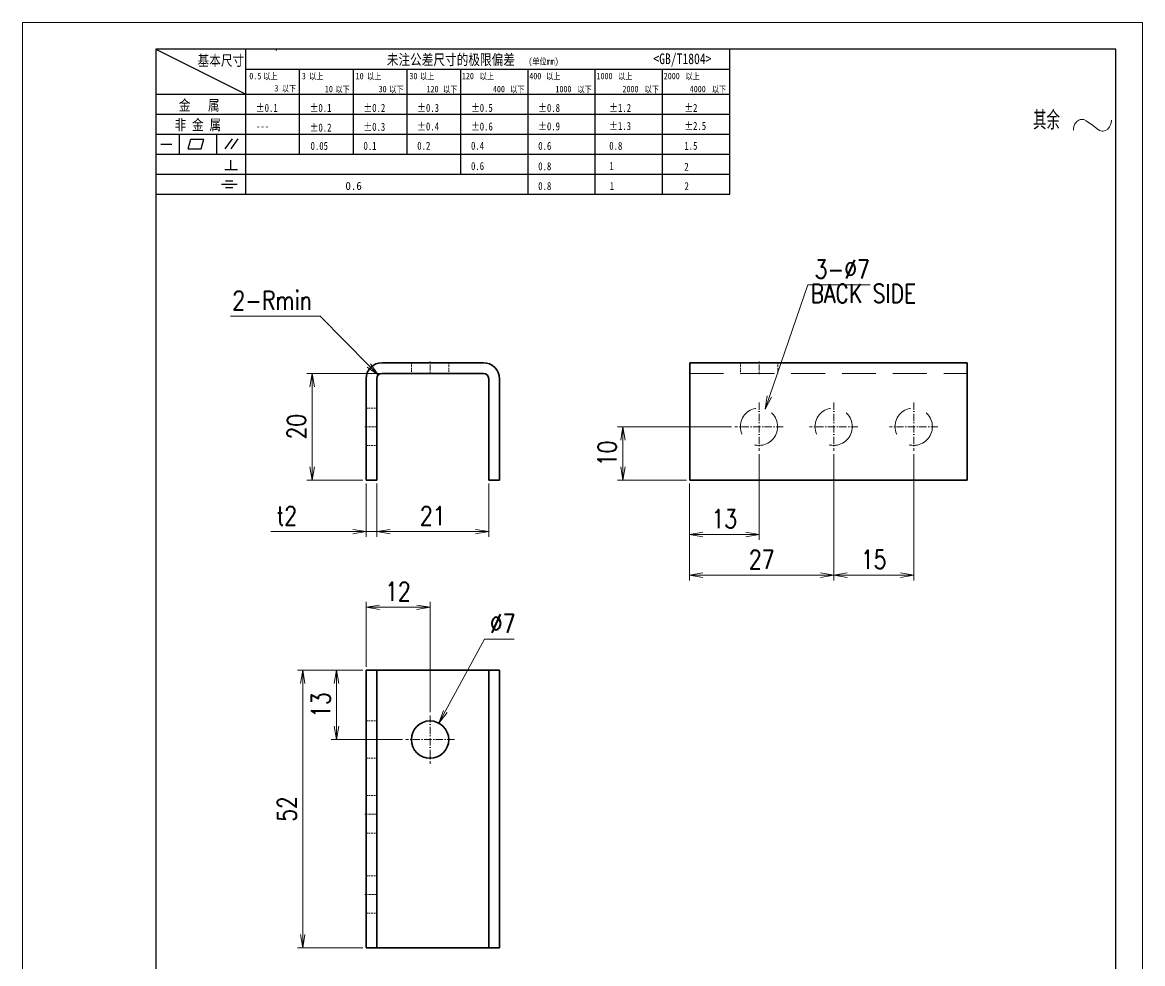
# Model space of a CAD drawing. Header units: millimetres. Extents: x 1333 to 78972, y -42879 to -5704.
# Drawn here: x 71685 to 71895, y -21678.5 to -21502.1 of the extents above; entities that cross this region are included whole.
import ezdxf
from ezdxf.enums import TextEntityAlignment as Align

# ---------------------------------------------------------------- set-up
doc = ezdxf.new("R2010")
doc.units = ezdxf.units.MM
doc.header["$LTSCALE"] = 0.5
for name, pattern in [('AM_ISO02W050x2', [3.75, 3, -0.75]), ('AM_ISO08W050x2', [9, 6, -0.75, 1.5, -0.75]), ('DASHDOT', [18.5, 12, -3, 0.5, -3]), ('DASHED', [19.05, 12.7, -6.35]), ('DOT2', [0.125, 0, -0.125])]:
    doc.linetypes.add(name, pattern=pattern)
for name, color, linetype, lineweight in [('中心线', 2, 'AM_ISO08W050x2', 18), ('图框', 7, 'Continuous', 18), ('标注线', 3, 'Continuous', 18), ('粗实线', 7, 'Continuous', 35), ('虚线', 1, 'AM_ISO02W050x2', 18)]:
    doc.layers.add(name, color=color, linetype=linetype, lineweight=lineweight)
doc.layers.add('图框文字', color=7, linetype='Continuous')
doc.layers.add('打印-禁用', color=7, linetype='Continuous', lineweight=15, plot=False)
doc.styles.add('DIM', font='romans.shx', dxfattribs={"width": 0.8, "bigfont": 'bigfont.shx'})
doc.styles.add('国标', font='simfang.ttf', dxfattribs={"width": 0.8})
doc.styles.add('机械长仿宋', font='gbenor.shx', dxfattribs={"height": 1, "bigfont": 'gbcbig.shx'})
doc.dimstyles.new('XR 1-1$0', dxfattribs={"dimtxt": 3.5, "dimasz": 2.5, "dimexe": 1, "dimexo": 0.625, "dimgap": 1.2, "dimtad": 1, "dimzin": 9, "dimdsep": 46, "dimtxsty": 'DIM', "dimblk": 'OPEN', "dimcen": 0, "dimclrd": 8, "dimclre": 8, "dimclrt": 2, "dimazin": 2, "dimtfac": 0.5, "dimtmove": 0, "dimatfit": 3, "dimldrblk": 'OPEN', "dimfxl": 1, "dimtolj": 2, "dimlwd": 18, "dimlwe": 18, "dimarcsym": 0})
doc.dimstyles.new('XR 1-1$3', dxfattribs={"dimtxt": 3.5, "dimasz": 2.5, "dimexe": 1, "dimexo": 0.625, "dimgap": 1.2, "dimtad": 1, "dimtoh": 1, "dimdsep": 46, "dimtxsty": 'DIM', "dimblk": 'OPEN', "dimcen": 0, "dimclrd": 8, "dimclre": 8, "dimclrt": 2, "dimazin": 2, "dimtfac": 0.5, "dimtofl": 0, "dimtmove": 0, "dimatfit": 3, "dimldrblk": 'OPEN', "dimfxl": 1, "dimtolj": 2, "dimlwd": 18, "dimlwe": 18, "dimarcsym": 0})
doc.dimstyles.new('XR 1-1$4', dxfattribs={"dimtxt": 3.5, "dimasz": 2.5, "dimexe": 1, "dimexo": 0.625, "dimgap": 1.2, "dimtad": 1, "dimtoh": 1, "dimdsep": 46, "dimtxsty": 'DIM', "dimblk": 'OPEN', "dimcen": 0, "dimclrd": 8, "dimclre": 8, "dimclrt": 2, "dimazin": 2, "dimtfac": 0.5, "dimtofl": 0, "dimtmove": 0, "dimatfit": 3, "dimldrblk": 'OPEN', "dimfxl": 1, "dimtolj": 2, "dimlwd": 18, "dimlwe": 18, "dimarcsym": 0})

# ---------------------------------------------------------------- blocks, each defined once
blk = doc.blocks.new('GZDEH零件A4图框V01版')
at = {"layer": '图框文字', "linetype": 'Continuous'}
for p, q in [((25, 292), (25, 13.5)), ((205, 292), (25, 292)), ((205, 13.5), (205, 292))]:
    blk.add_line(p, q, dxfattribs=at)
at = {"layer": '图框文字', "color": 9}
for p, q in [((25, 292), (41.88, 283.54)), ((41.88, 264.79), (41.88, 292)), ((47.66, 291.75), (47.66, 292)), ((132.6, 264.79), (132.6, 292)), ((41.88, 288.22), (132.6, 288.22)), ((51.96, 272.29), (51.96, 288.22)), ((62.04, 272.29), (62.04, 288.22)), ((72.12, 272.29), (72.12, 288.22)), ((82.2, 268.54), (82.2, 288.22)), ((94.8, 264.79), (94.8, 288.22)), ((107.4, 264.79), (107.4, 288.22)), ((120, 264.79), (120, 288.22)), ((25, 283.54), (132.6, 283.54)), ((25, 279.79), (132.6, 279.79)), ((25, 276.04), (132.6, 276.04)), ((29.43, 272.34), (29.43, 276.04)), ((36.42, 272.34), (36.42, 276.04)), ((38.03, 273.3), (39.36, 275.16)), ((39.11, 273.3), (40.45, 275.16)), ((25.94, 274.19), (28, 274.19)), ((31.1, 273.3), (31.58, 275.09)), ((31.1, 273.3), (33.51, 273.3)), ((31.58, 275.09), (33.99, 275.09)), ((33.51, 273.3), (33.99, 275.09)), ((25, 272.29), (132.6, 272.29)), ((39.09, 269.41), (39.09, 271.18)), ((37.93, 269.41), (40.32, 269.41)), ((25, 268.54), (132.6, 268.54)), ((38.08, 267.29), (39.43, 267.29)), ((25, 264.79), (132.6, 264.79)), ((37.3, 266.69), (40.28, 266.69)), ((38.08, 266.09), (39.44, 266.09))]:
    blk.add_line(p, q, dxfattribs=at)
at = {"layer": '打印-禁用', "linetype": 'Continuous'}
for p, q in [((0, 297), (0, 0)), ((210, 297), (0, 297)), ((210, 297), (210, 0))]:
    blk.add_line(p, q, dxfattribs=at)
at = {"layer": '图框文字', "color": 9, "style": '国标', "width": 0.8}
for s, height, p in [('基本尺寸', 2, (32.84, 288.88)), ('未注公差尺寸的极限偏差', 2, (68.32, 289.02)), ('<GB/T1804>', 2, (118.29, 289.19)), ('30', 1.2, (72.55, 286.35)), ('金   属', 2, (29.33, 280.48)), ('±0.1', 1.5, (43.78, 280.23)), ('±0.1', 1.5, (53.86, 280.23)), ('±0.2', 1.5, (63.94, 280.23)), ('±0.3', 1.5, (74.02, 280.23)), ('±0.5', 1.5, (84.1, 280.23)), ('±0.8', 1.5, (96.7, 280.23)), ('±1.2', 1.5, (110.02, 280.23)), ('±2', 1.5, (124.09, 280.23)), ('非 金 属', 2, (28.53, 276.82)), ('---', 1.5, (43.78, 276.81)), ('±0.2', 1.5, (53.86, 276.54)), ('±0.3', 1.5, (63.94, 276.69)), ('±0.4', 1.5, (74.02, 276.75)), ('±0.6', 1.5, (84.1, 276.75)), ('±0.9', 1.5, (96.7, 276.78)), ('±1.3', 1.5, (110.02, 276.84)), ('±2.5', 1.5, (124.09, 276.85)), ('0.1', 1.5, (63.94, 273.12)), ('0.2', 1.5, (74.02, 273.13)), ('0.4', 1.5, (84.1, 273.13)), ('0.6', 1.5, (96.7, 273.11)), ('0.8', 1.5, (110.02, 273.13)), ('1.5', 1.5, (124.09, 273.12)), ('0.6', 1.5, (84.1, 269.33)), ('0.8', 1.5, (96.7, 269.3)), ('1', 1.5, (110.02, 269.34)), ('2', 1.5, (124.09, 269.2)), ('0.8', 1.5, (96.7, 265.59)), ('1', 1.5, (110.1, 265.6)), ('2', 1.5, (124.13, 265.57))]:
    blk.add_text(s, height=height, dxfattribs=at).set_placement(p)
at = {"layer": '图框文字', "color": 9, "lineweight": 15, "style": '国标', "width": 0.8}
for s, p in [('0.5', (42.54, 286.35)), ('以上', (45.15, 286.3)), ('3', (52.39, 286.35)), ('以上', (53.76, 286.3)), ('10', (62.47, 286.35)), ('以上', (64.6, 286.3)), ('以上', (74.53, 286.3)), ('120', (82.39, 286.35)), ('以上', (85.72, 286.3)), ('400', (95.03, 286.35)), ('以上', (98.19, 286.3)), ('1000', (107.63, 286.35)), ('以上', (111.67, 286.3)), ('2000', (120.23, 286.35)), ('以上', (124.31, 286.3)), ('3', (47.24, 284.06)), ('以下', (48.61, 284.01)), ('10', (56.7, 283.92)), ('以下', (58.69, 283.87)), ('30', (66.78, 283.92)), ('以下', (68.77, 283.87)), ('120', (75.77, 283.92)), ('以下', (78.85, 283.87)), ('400', (88.21, 283.92)), ('以下', (91.45, 283.87)), ('1000', (99.92, 283.92)), ('以下', (104.05, 283.87)), ('2000', (112.5, 283.92)), ('以下', (116.65, 283.87)), ('4000', (125.1, 283.92)), ('以下', (129.25, 283.87))]:
    blk.add_text(s, height=1.2, dxfattribs=at).set_placement(p)
at = {"layer": '图框文字', "color": 9, "lineweight": 13, "style": '国标'}
blk.add_text('0.6', height=1.5, dxfattribs=at).set_placement((60.56, 265.61))
at = {"layer": '图框文字', "color": 9, "lineweight": 15, "insert": (94.85, 290.31), "char_height": 1.2, "width": 8.7957, "attachment_point": 1, "style": '国标'}
blk.add_mtext('(单位mm)', dxfattribs=at)
at = {"layer": '图框文字', "color": 9, "insert": (54.02, 273.09), "char_height": 1.5, "width": 5.1982, "attachment_point": 7, "style": '国标'}
blk.add_mtext('0.05', dxfattribs=at)
blk = doc.blocks.new('DEH A4')
at = {"layer": '图框'}
blk.add_blockref('GZDEH零件A4图框V01版', (0, 0), dxfattribs=at)
blk = doc.blocks.new('其余不去材料')
at = {"layer": '标注线', "color": 2, "lineweight": 13}
for points in [[(0, 0.17), (0.01, 0.48), (0.07, 0.79), (0.16, 1.09), (0.28, 1.36), (0.44, 1.6), (0.62, 1.8), (0.82, 1.97), (1.04, 2.09), (1.26, 2.17), (1.49, 2.21), (1.72, 2.21), (1.94, 2.17), (2.37, 1.97), (2.41, 1.95)], [(2.41, 1.95), (3.55, 1.11), (4.7, 0.27)], [(4.7, 0.27), (4.91, 0.14), (5.14, 0.05), (5.37, 0), (5.6, 0), (5.82, 0.04), (6.04, 0.11), (6.45, 0.38), (6.79, 0.8), (7.02, 1.34), (7.11, 1.95), (7.11, 2.09)]]:
    blk.add_lwpolyline(points, dxfattribs=at)
at = {"layer": '标注线', "color": 7, "linetype": 'DOT2', "style": '机械长仿宋'}
blk.add_text('其余', height=3.5, dxfattribs=at).set_placement((-7.56, 0.3))
blk = doc.blocks.new('_Open')
at = {"color": 0, "linetype": 'ByBlock', "lineweight": -2}
for p, q in [((-1, 0.167), (0, 0)), ((-1, -0.167), (0, 0)), ((0, 0), (-1, 0))]:
    blk.add_line(p, q, dxfattribs=at)
blk = doc.blocks.new('*D486')
at = {"layer": 'Defpoints', "color": 0}
for p in [(71749.45, -21587.86), (71751.45, -21587.86), (71751.45, -21597.51)]:
    blk.add_point(p, dxfattribs=at)
at = {"layer": '标注线', "color": 8, "lineweight": 18}
for p, q in [((71749.45, -21588.48), (71749.45, -21598.51)), ((71751.45, -21588.48), (71751.45, -21598.51)), ((71746.95, -21597.51), (71731.59, -21597.51)), ((71751.45, -21597.51), (71749.45, -21597.51)), ((71753.95, -21597.51), (71756.45, -21597.51))]:
    blk.add_line(p, q, dxfattribs=at)
at = {"layer": '标注线', "color": 8, "lineweight": 18, "xscale": 2.5, "yscale": 2.5, "zscale": 2.5}
blk.add_blockref('_Open', (71749.45, -21597.51), dxfattribs=at)
at = {"layer": '标注线', "color": 8, "lineweight": 18, "xscale": 2.5, "yscale": 2.5, "zscale": 2.5, "rotation": 180}
blk.add_blockref('_Open', (71751.45, -21597.51), dxfattribs=at)
at = {"layer": '标注线', "color": 2, "insert": (71734.59, -21594.56), "char_height": 3.5, "attachment_point": 5, "style": 'DIM'}
blk.add_mtext('\\A2;{\\Fromans,bigfont|c134;t}2', dxfattribs=at)
blk = doc.blocks.new('*D487')
at = {"layer": 'Defpoints', "color": 0}
for p in [(71739.36, -21567.86), (71752.45, -21567.86), (71749.45, -21587.86)]:
    blk.add_point(p, dxfattribs=at)
at = {"layer": '标注线', "color": 8, "lineweight": 18}
for p, q in [((71751.83, -21567.86), (71738.36, -21567.86)), ((71739.36, -21585.36), (71739.36, -21570.36)), ((71748.83, -21587.86), (71738.36, -21587.86))]:
    blk.add_line(p, q, dxfattribs=at)
at = {"layer": '标注线', "color": 8, "lineweight": 18, "xscale": 2.5, "yscale": 2.5, "zscale": 2.5}
for p, rotation in [((71739.36, -21567.86), 90), ((71739.36, -21587.86), 270)]:
    blk.add_blockref('_Open', p, dxfattribs=dict(at, rotation=rotation))
at = {"layer": '标注线', "color": 2, "insert": (71736.41, -21577.86), "char_height": 3.5, "attachment_point": 5, "rotation": 90, "style": 'DIM'}
blk.add_mtext('\\A2;20', dxfattribs=at)
blk = doc.blocks.new('*D488')
at = {"layer": 'Defpoints', "color": 0}
for p in [(71751.45, -21587.86), (71772.45, -21587.86), (71772.45, -21597.51)]:
    blk.add_point(p, dxfattribs=at)
at = {"layer": '标注线', "color": 8, "lineweight": 18}
for p, q in [((71751.45, -21588.48), (71751.45, -21598.51)), ((71772.45, -21588.48), (71772.45, -21598.51)), ((71753.95, -21597.51), (71769.95, -21597.51))]:
    blk.add_line(p, q, dxfattribs=at)
at = {"layer": '标注线', "color": 8, "lineweight": 18, "xscale": 2.5, "yscale": 2.5, "zscale": 2.5, "rotation": 180}
blk.add_blockref('_Open', (71751.45, -21597.51), dxfattribs=at)
at = {"layer": '标注线', "color": 8, "lineweight": 18, "xscale": 2.5, "yscale": 2.5, "zscale": 2.5}
blk.add_blockref('_Open', (71772.45, -21597.51), dxfattribs=at)
at = {"layer": '标注线', "color": 2, "insert": (71761.95, -21594.56), "char_height": 3.5, "attachment_point": 5, "style": 'DIM'}
blk.add_mtext('\\A2;21', dxfattribs=at)
blk = doc.blocks.new('*D489')
at = {"layer": 'Defpoints', "color": 0}
for p in [(71751.75, -21568.15), (71752.45, -21568.86)]:
    blk.add_point(p, dxfattribs=at)
at = {"layer": '标注线', "color": 8, "lineweight": 18}
for p, q in [((71724.04, -21557.14), (71740.84, -21557.14)), ((71740.84, -21557.14), (71749.99, -21566.37))]:
    blk.add_line(p, q, dxfattribs=at)
at = {"layer": '标注线', "color": 8, "lineweight": 18, "xscale": 2.5, "yscale": 2.5, "zscale": 2.5, "rotation": 314.7515108929764}
blk.add_blockref('_Open', (71751.75, -21568.15), dxfattribs=at)
at = {"layer": '标注线', "color": 2, "insert": (71731.84, -21554.19), "char_height": 3.5, "attachment_point": 5, "style": 'DIM'}
blk.add_mtext('\\A2;{\\Fromans,bigfont|c134;2-Rmin}', dxfattribs=at)
blk = doc.blocks.new('*D490')
at = {"layer": 'Defpoints', "color": 0}
for p in [(71749.45, -21623.5), (71737.58, -21675.5), (71749.45, -21675.5)]:
    blk.add_point(p, dxfattribs=at)
at = {"layer": '标注线', "color": 8, "lineweight": 18}
for p, q in [((71748.83, -21623.5), (71736.58, -21623.5)), ((71737.58, -21626), (71737.58, -21673)), ((71748.83, -21675.5), (71736.58, -21675.5))]:
    blk.add_line(p, q, dxfattribs=at)
at = {"layer": '标注线', "color": 8, "lineweight": 18, "xscale": 2.5, "yscale": 2.5, "zscale": 2.5}
for p, rotation in [((71737.58, -21623.5), 90), ((71737.58, -21675.5), 270)]:
    blk.add_blockref('_Open', p, dxfattribs=dict(at, rotation=rotation))
at = {"layer": '标注线', "color": 2, "insert": (71734.63, -21649.5), "char_height": 3.5, "attachment_point": 5, "rotation": 90, "style": 'DIM'}
blk.add_mtext('\\A2;52', dxfattribs=at)
blk = doc.blocks.new('*D491')
at = {"layer": 'Defpoints', "color": 0}
for p in [(71743.92, -21623.5), (71749.45, -21623.5), (71756.9, -21636.5)]:
    blk.add_point(p, dxfattribs=at)
at = {"layer": '标注线', "color": 8, "lineweight": 18}
for p, q in [((71748.83, -21623.5), (71742.92, -21623.5)), ((71743.92, -21634), (71743.92, -21626)), ((71756.28, -21636.5), (71742.92, -21636.5))]:
    blk.add_line(p, q, dxfattribs=at)
at = {"layer": '标注线', "color": 8, "lineweight": 18, "xscale": 2.5, "yscale": 2.5, "zscale": 2.5}
for p, rotation in [((71743.92, -21623.5), 90), ((71743.92, -21636.5), 270)]:
    blk.add_blockref('_Open', p, dxfattribs=dict(at, rotation=rotation))
at = {"layer": '标注线', "color": 2, "insert": (71740.97, -21630), "char_height": 3.5, "attachment_point": 5, "rotation": 90, "style": 'DIM'}
blk.add_mtext('\\A2;13', dxfattribs=at)
blk = doc.blocks.new('*D492')
at = {"layer": 'Defpoints', "color": 0}
for p in [(71749.45, -21611.69), (71749.45, -21623.5), (71761.45, -21631.95)]:
    blk.add_point(p, dxfattribs=at)
at = {"layer": '标注线', "color": 8, "lineweight": 18}
for p, q in [((71749.45, -21622.87), (71749.45, -21610.69)), ((71761.45, -21631.32), (71761.45, -21610.69)), ((71758.95, -21611.69), (71751.95, -21611.69))]:
    blk.add_line(p, q, dxfattribs=at)
at = {"layer": '标注线', "color": 8, "lineweight": 18, "xscale": 2.5, "yscale": 2.5, "zscale": 2.5, "rotation": 180}
blk.add_blockref('_Open', (71749.45, -21611.69), dxfattribs=at)
at = {"layer": '标注线', "color": 8, "lineweight": 18, "xscale": 2.5, "yscale": 2.5, "zscale": 2.5}
blk.add_blockref('_Open', (71761.45, -21611.69), dxfattribs=at)
at = {"layer": '标注线', "color": 2, "insert": (71755.45, -21608.74), "char_height": 3.5, "attachment_point": 5, "style": 'DIM'}
blk.add_mtext('\\A2;12', dxfattribs=at)
blk = doc.blocks.new('*D493')
at = {"layer": 'Defpoints', "color": 0}
for p in [(71763.12, -21633.42), (71759.79, -21639.57)]:
    blk.add_point(p, dxfattribs=at)
at = {"layer": '标注线', "color": 8, "lineweight": 18}
for p, q in [((71771.65, -21617.68), (71764.31, -21631.22)), ((71777.25, -21617.68), (71771.65, -21617.68))]:
    blk.add_line(p, q, dxfattribs=at)
at = {"layer": '标注线', "color": 8, "lineweight": 18, "xscale": 2.5, "yscale": 2.5, "zscale": 2.5, "rotation": 241.5516182025444}
blk.add_blockref('_Open', (71763.12, -21633.42), dxfattribs=at)
at = {"layer": '标注线', "color": 2, "insert": (71775.05, -21614.73), "char_height": 3.5, "attachment_point": 5, "style": 'DIM'}
blk.add_mtext('\\A2;∅7', dxfattribs=at)
blk = doc.blocks.new('*D494')
at = {"layer": 'Defpoints', "color": 0}
for p in [(71823.12, -21582.41), (71810.12, -21587.86), (71810.12, -21598.06)]:
    blk.add_point(p, dxfattribs=at)
at = {"layer": '标注线', "color": 8, "lineweight": 18}
for p, q in [((71823.12, -21583.03), (71823.12, -21599.06)), ((71810.12, -21588.48), (71810.12, -21599.06)), ((71820.62, -21598.06), (71812.62, -21598.06))]:
    blk.add_line(p, q, dxfattribs=at)
at = {"layer": '标注线', "color": 8, "lineweight": 18, "xscale": 2.5, "yscale": 2.5, "zscale": 2.5, "rotation": 180}
blk.add_blockref('_Open', (71810.12, -21598.06), dxfattribs=at)
at = {"layer": '标注线', "color": 8, "lineweight": 18, "xscale": 2.5, "yscale": 2.5, "zscale": 2.5}
blk.add_blockref('_Open', (71823.12, -21598.06), dxfattribs=at)
at = {"layer": '标注线', "color": 2, "insert": (71816.62, -21595.11), "char_height": 3.5, "attachment_point": 5, "style": 'DIM'}
blk.add_mtext('\\A2;13', dxfattribs=at)
blk = doc.blocks.new('*D495')
at = {"layer": 'Defpoints', "color": 0}
for p in [(71837.12, -21582.41), (71810.12, -21587.86), (71810.12, -21605.68)]:
    blk.add_point(p, dxfattribs=at)
at = {"layer": '标注线', "color": 8, "lineweight": 18}
for p, q in [((71837.12, -21583.03), (71837.12, -21606.68)), ((71810.12, -21588.48), (71810.12, -21606.68)), ((71834.62, -21605.68), (71812.62, -21605.68))]:
    blk.add_line(p, q, dxfattribs=at)
at = {"layer": '标注线', "color": 8, "lineweight": 18, "xscale": 2.5, "yscale": 2.5, "zscale": 2.5, "rotation": 180}
blk.add_blockref('_Open', (71810.12, -21605.68), dxfattribs=at)
at = {"layer": '标注线', "color": 8, "lineweight": 18, "xscale": 2.5, "yscale": 2.5, "zscale": 2.5}
blk.add_blockref('_Open', (71837.12, -21605.68), dxfattribs=at)
at = {"layer": '标注线', "color": 2, "insert": (71823.62, -21602.73), "char_height": 3.5, "attachment_point": 5, "style": 'DIM'}
blk.add_mtext('\\A2;27', dxfattribs=at)
blk = doc.blocks.new('*D496')
at = {"layer": 'Defpoints', "color": 0}
for p in [(71837.12, -21582.41), (71852.12, -21582.41), (71837.12, -21605.68)]:
    blk.add_point(p, dxfattribs=at)
at = {"layer": '标注线', "color": 8, "lineweight": 18}
for p, q in [((71837.12, -21583.03), (71837.12, -21606.68)), ((71852.12, -21583.03), (71852.12, -21606.68)), ((71849.62, -21605.68), (71839.62, -21605.68))]:
    blk.add_line(p, q, dxfattribs=at)
at = {"layer": '标注线', "color": 8, "lineweight": 18, "xscale": 2.5, "yscale": 2.5, "zscale": 2.5, "rotation": 180}
blk.add_blockref('_Open', (71837.12, -21605.68), dxfattribs=at)
at = {"layer": '标注线', "color": 8, "lineweight": 18, "xscale": 2.5, "yscale": 2.5, "zscale": 2.5}
blk.add_blockref('_Open', (71852.12, -21605.68), dxfattribs=at)
at = {"layer": '标注线', "color": 2, "insert": (71844.62, -21602.73), "char_height": 3.5, "attachment_point": 5, "style": 'DIM'}
blk.add_mtext('\\A2;15', dxfattribs=at)
blk = doc.blocks.new('*D497')
at = {"layer": 'Defpoints', "color": 0}
for p in [(71818.57, -21577.86), (71797.61, -21587.86), (71810.12, -21587.86)]:
    blk.add_point(p, dxfattribs=at)
at = {"layer": '标注线', "color": 8, "lineweight": 18}
for p, q in [((71817.95, -21577.86), (71796.61, -21577.86)), ((71797.61, -21580.36), (71797.61, -21585.36)), ((71809.5, -21587.86), (71796.61, -21587.86))]:
    blk.add_line(p, q, dxfattribs=at)
at = {"layer": '标注线', "color": 8, "lineweight": 18, "xscale": 2.5, "yscale": 2.5, "zscale": 2.5}
for p, rotation in [((71797.61, -21577.86), 90), ((71797.61, -21587.86), 270)]:
    blk.add_blockref('_Open', p, dxfattribs=dict(at, rotation=rotation))
at = {"layer": '标注线', "color": 2, "insert": (71794.66, -21582.86), "char_height": 3.5, "attachment_point": 5, "rotation": 90, "style": 'DIM'}
blk.add_mtext('\\A2;10', dxfattribs=at)
blk = doc.blocks.new('*D498')
at = {"layer": 'Defpoints', "color": 0}
for p in [(71824.26, -21574.55), (71821.99, -21581.17)]:
    blk.add_point(p, dxfattribs=at)
at = {"layer": '标注线', "color": 8, "lineweight": 18}
for p, q in [((71832.26, -21551.26), (71825.07, -21572.18)), ((71843.99, -21551.26), (71832.26, -21551.26))]:
    blk.add_line(p, q, dxfattribs=at)
at = {"layer": '标注线', "color": 8, "lineweight": 18, "xscale": 2.5, "yscale": 2.5, "zscale": 2.5, "rotation": 251.0473402208353}
blk.add_blockref('_Open', (71824.26, -21574.55), dxfattribs=at)
at = {"layer": '标注线', "color": 2, "insert": (71838.72, -21548.31), "char_height": 3.5, "attachment_point": 5, "style": 'DIM'}
blk.add_mtext('\\A2;{\\Fromans,bigfont|c134;3-}∅7', dxfattribs=at)

msp = doc.modelspace()

# ---------------------------------------------------------------- linework, layer by layer
at = {"layer": '中心线', "linetype": 'DASHDOT', "ltscale": 0.060015}
for p, q in [((71761.454, -21565.657), (71761.454, -21568.058)), ((71823.122, -21565.657), (71823.122, -21568.058))]:
    msp.add_line(p, q, dxfattribs=at)
at = {"layer": '中心线', "linetype": 'DASHDOT', "ltscale": 0.2275}
for p, q in [((71823.122, -21573.307), (71823.122, -21582.407)), ((71837.122, -21573.307), (71837.122, -21582.407)), ((71852.122, -21573.307), (71852.122, -21582.407)), ((71766.004, -21636.497), (71756.904, -21636.497))]:
    msp.add_line(p, q, dxfattribs=at)
at = {"layer": '中心线', "linetype": 'DASHDOT', "ltscale": 0.06}
for p, q in [((71749.254, -21577.857), (71751.654, -21577.857)), ((71749.254, -21636.497), (71751.654, -21636.497)), ((71749.254, -21650.497), (71751.654, -21650.497)), ((71749.254, -21665.497), (71751.654, -21665.497))]:
    msp.add_line(p, q, dxfattribs=at)
at = {"layer": '中心线', "linetype": 'DASHDOT', "ltscale": 0.227499}
for p, q in [((71827.672, -21577.857), (71818.572, -21577.857)), ((71841.672, -21577.857), (71832.572, -21577.857)), ((71856.672, -21577.857), (71847.572, -21577.857)), ((71761.454, -21631.947), (71761.454, -21641.047))]:
    msp.add_line(p, q, dxfattribs=at)
at = {"layer": '粗实线', "ltscale": 0.475}
for p, q in [((71771.454, -21565.857), (71752.454, -21565.857)), ((71749.454, -21568.857), (71749.454, -21587.857)), ((71751.454, -21587.857), (71751.454, -21568.857)), ((71752.454, -21567.857), (71771.454, -21567.857)), ((71772.454, -21587.857), (71772.454, -21568.857)), ((71774.454, -21587.857), (71774.454, -21568.857)), ((71810.122, -21587.857), (71810.122, -21568.857)), ((71862.122, -21568.857), (71862.122, -21587.857)), ((71752.454, -21623.497), (71771.454, -21623.497)), ((71752.454, -21675.497), (71771.454, -21675.497))]:
    msp.add_line(p, q, dxfattribs=at)
at = {"layer": '粗实线'}
for p, q in [((71810.122, -21565.857), (71862.122, -21565.857)), ((71862.122, -21587.857), (71810.122, -21587.857)), ((71749.454, -21675.497), (71749.454, -21623.497)), ((71751.454, -21675.497), (71751.454, -21623.497)), ((71772.454, -21675.497), (71772.454, -21623.497)), ((71774.454, -21675.497), (71774.454, -21623.497))]:
    msp.add_line(p, q, dxfattribs=at)
at = {"layer": '粗实线', "ltscale": 0.001049}
for p, q in [((71810.122, -21565.857), (71810.122, -21565.899)), ((71862.122, -21565.899), (71862.122, -21565.857))]:
    msp.add_line(p, q, dxfattribs=at)
at = {"layer": '粗实线', "ltscale": 0.073951}
for p, q in [((71810.122, -21565.899), (71810.122, -21568.857)), ((71862.122, -21568.857), (71862.122, -21565.899))]:
    msp.add_line(p, q, dxfattribs=at)
at = {"layer": '粗实线', "ltscale": 0.05}
for p, q in [((71749.454, -21587.857), (71751.454, -21587.857)), ((71772.454, -21587.857), (71774.454, -21587.857)), ((71749.454, -21623.497), (71751.454, -21623.497)), ((71772.454, -21623.497), (71774.454, -21623.497)), ((71749.454, -21675.497), (71751.454, -21675.497)), ((71772.454, -21675.497), (71774.454, -21675.497))]:
    msp.add_line(p, q, dxfattribs=at)
at = {"layer": '粗实线', "ltscale": 0.0125}
for p, q in [((71751.954, -21623.497), (71751.454, -21623.497)), ((71752.454, -21623.497), (71751.954, -21623.497)), ((71751.954, -21675.497), (71751.454, -21675.497)), ((71752.454, -21675.497), (71751.954, -21675.497))]:
    msp.add_line(p, q, dxfattribs=at)
at = {"layer": '粗实线', "ltscale": 0.025}
for p, q in [((71772.454, -21623.497), (71771.454, -21623.497)), ((71771.454, -21675.497), (71772.454, -21675.497))]:
    msp.add_line(p, q, dxfattribs=at)
at = {"layer": '粗实线'}
msp.add_circle((71761.454, -21636.497), 3.5, dxfattribs=at)
for centre, radius, start, end in [((71752.454, -21568.857), 3, 90, 180), ((71771.454, -21568.857), 3, 360, 90), ((71752.454, -21568.857), 1, 90, 180), ((71771.454, -21568.857), 1, 360, 90)]:
    msp.add_arc(centre, radius, start, end, dxfattribs=at)
at = {"layer": '虚线', "linetype": 'DASHED', "ltscale": 0.05}
for p, q in [((71757.954, -21565.857), (71757.954, -21567.857)), ((71764.954, -21565.857), (71764.954, -21567.857)), ((71819.622, -21565.857), (71819.622, -21567.857)), ((71826.622, -21565.857), (71826.622, -21567.857)), ((71749.454, -21574.357), (71751.454, -21574.357)), ((71749.454, -21574.357), (71751.454, -21574.357)), ((71749.454, -21574.357), (71751.454, -21574.357)), ((71749.454, -21581.357), (71751.454, -21581.357)), ((71749.454, -21581.357), (71751.454, -21581.357)), ((71749.454, -21581.357), (71751.454, -21581.357)), ((71749.454, -21632.997), (71751.454, -21632.997)), ((71749.454, -21639.997), (71751.454, -21639.997)), ((71749.454, -21646.997), (71751.454, -21646.997)), ((71749.454, -21653.997), (71751.454, -21653.997)), ((71749.454, -21661.997), (71751.454, -21661.997)), ((71749.454, -21668.997), (71751.454, -21668.997))]:
    msp.add_line(p, q, dxfattribs=at)
at = {"layer": '虚线', "linetype": 'DASHED'}
msp.add_line((71810.122, -21567.857), (71862.122, -21567.857), dxfattribs=at)
for centre in [(71823.122, -21577.857), (71837.122, -21577.857), (71852.122, -21577.857)]:
    msp.add_circle(centre, 3.5, dxfattribs=at)

# ---------------------------------------------------------------- block references
at = {"layer": '图框'}
msp.add_blockref('DEH A4', (71685.031, -21799.092), dxfattribs=at)
at = {"layer": '标注线'}
msp.add_blockref('其余不去材料', (71882.062, -21522.48), dxfattribs=at)

# ---------------------------------------------------------------- texts
at = {"layer": '标注线', "color": 2, "style": 'DIM', "width": 0.8}
msp.add_text('BACK SIDE', height=3.5, dxfattribs=at).set_placement((71832.766, -21555.691), align=Align.BOTTOM_LEFT)

# ---------------------------------------------------------------- dimensions: what is measured, and where the dimension line sits
at = {"layer": '标注线'}
dim = msp.add_diameter_dim_2p(p1=(71821.985, -21581.167), p2=(71824.259, -21574.547), text='{\\Fromans,bigfont|c134;3-}<>', dimstyle='XR 1-1$3', dxfattribs=at)
dim.commit()
dim.dimension.update_dxf_attribs({"geometry": '*D498', "text_midpoint": (71838.722, -21551.259), "dimtype": 163})
dim = msp.add_radius_dim(center=(71752.454, -21568.857), mpoint=(71751.75, -21568.147), text='{\\Fromans,bigfont|c134;2-Rmin}', dimstyle='XR 1-1$4', dxfattribs=at)
dim.commit()
dim.dimension.update_dxf_attribs({"geometry": '*D489', "text_midpoint": (71731.839, -21557.14), "dimtype": 164})
for base, p1, p2, picture, middle in [((71739.363, -21567.857), (71749.454, -21587.857), (71752.454, -21567.857), '*D487', (71736.413, -21577.857)), ((71797.606, -21587.857), (71818.572, -21577.857), (71810.122, -21587.857), '*D497', (71794.656, -21582.857)), ((71737.582, -21675.497), (71749.454, -21623.497), (71749.454, -21675.497), '*D490', (71734.632, -21649.497)), ((71743.925, -21623.497), (71756.904, -21636.497), (71749.454, -21623.497), '*D491', (71740.975, -21629.997))]:
    dim = msp.add_linear_dim(base=base, p1=p1, p2=p2, angle=90, dimstyle='XR 1-1$0', dxfattribs=at)
    dim.commit()
    dim.dimension.update_dxf_attribs({"geometry": picture, "text_midpoint": middle})
for base, p1, p2, picture, middle in [((71810.122, -21598.064), (71823.122, -21582.407), (71810.122, -21587.857), '*D494', (71816.622, -21595.114)), ((71810.122, -21605.676), (71837.122, -21582.407), (71810.122, -21587.857), '*D495', (71823.622, -21602.726)), ((71837.122, -21605.676), (71852.122, -21582.407), (71837.122, -21582.407), '*D496', (71844.622, -21602.726)), ((71772.454, -21597.509), (71751.454, -21587.857), (71772.454, -21587.857), '*D488', (71761.954, -21594.559)), ((71749.454, -21611.694), (71761.454, -21631.947), (71749.454, -21623.497), '*D492', (71755.454, -21608.744))]:
    dim = msp.add_linear_dim(base=base, p1=p1, p2=p2, dimstyle='XR 1-1$0', dxfattribs=at)
    dim.commit()
    dim.dimension.update_dxf_attribs({"geometry": picture, "text_midpoint": middle})
dim = msp.add_linear_dim(base=(71751.454, -21597.509), p1=(71749.454, -21587.857), p2=(71751.454, -21587.857), text='{\\Fromans,bigfont|c134;t}<>', dimstyle='XR 1-1$0', dxfattribs=at)
dim.commit()
dim.dimension.update_dxf_attribs({"geometry": '*D486', "text_midpoint": (71734.586, -21597.509), "dimtype": 160})
dim = msp.add_diameter_dim_2p(p1=(71759.787, -21639.575), p2=(71763.122, -21633.42), dimstyle='XR 1-1$3', dxfattribs=at)
dim.commit()
dim.dimension.update_dxf_attribs({"geometry": '*D493', "text_midpoint": (71775.05, -21617.679), "dimtype": 163})

doc.saveas('drawing.dxf')
